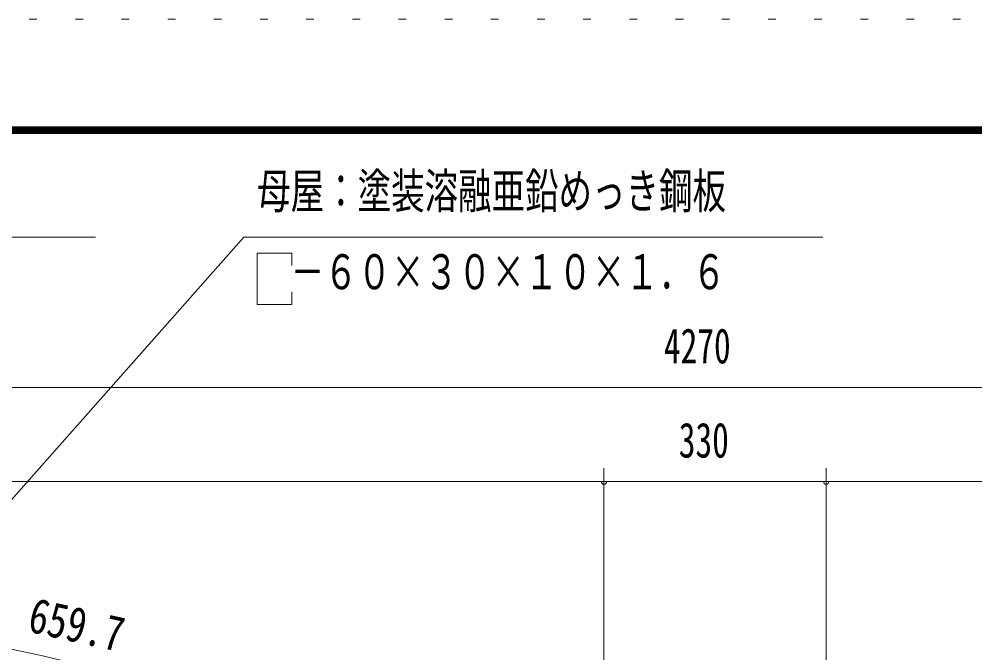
# Model space of a CAD drawing. Units: millimetres, scale not verified. Extents: x -31546 to 31551, y -14700 to 14700.
# Drawn here: x 17759 to 22726, y 11405 to 14700 of the extents above; entities that cross this region are included whole.
import ezdxf
from ezdxf.enums import TextEntityAlignment as Align

# ---------------------------------------------------------------- set-up
doc = ezdxf.new("R2010")
doc.units = ezdxf.units.MM
doc.header["$LTSCALE"] = 80
doc.linetypes.add('USER4', pattern=[3, 0.5, -2.5])
for name, color, linetype, lineweight in [('0-A_2-52DIM', 3, 'Continuous', 18), ('0-C_F-F1PAPER', 5, 'Continuous', 18), ('0-D_F-E_J_ADD', 5, 'USER4', 18)]:
    doc.layers.add(name, color=color, linetype=linetype, lineweight=lineweight)
doc.styles.add('ＭＳ ゴシック', font='')
doc.styles.get('ＭＳ ゴシック').set_extended_font_data('MS Gothic')

msp = doc.modelspace()

# ---------------------------------------------------------------- linework, layer by layer
at = {"layer": '0-A_2-52DIM'}
for p, q in [((18156.01, 13565.9), (14516.01, 13565.9)), ((18926.01, 13565.9), (16602.3, 10940.15)), ((21936.02, 13565.9), (18926.02, 13565.9)), ((18996.02, 13215.9), (18996.02, 13483.91)), ((19176.31, 13215.9), (19176.31, 13281.46)), ((18996.02, 13215.9), (19176.31, 13215.9)), ((28848.52, 12785.45), (13903.51, 12785.45)), ((20798.52, 9657.93), (20798.52, 12365.45)), ((21953.52, 9657.93), (21953.52, 12365.45)), ((13903.51, 12295.45), (28848.52, 12295.45)), ((20812.52, 12295.45), (20784.52, 12295.45)), ((21967.52, 12295.45), (21939.52, 12295.45))]:
    msp.add_line(p, q, dxfattribs=at)
msp.add_lwpolyline([(18996.02, 13483.91), (19176.31, 13483.91), (19176.31, 13418.38)], dxfattribs=at)
for centre, radius, start, end in [((20798.52, 12295.45), 14, 180, 0), ((21953.52, 12295.45), 14, 180, 0), ((13880.18, -6526.64), 18356.79, 73.69698, 81.07959)]:
    msp.add_arc(centre, radius, start, end, dxfattribs=at)
at = {"layer": '0-C_F-F1PAPER'}
for p, q in [((-9328.87, 14140), (30851.13, 14140)), ((-9325.37, 14136.5), (30847.63, 14136.5)), ((-9321.87, 14133), (30844.13, 14133)), ((-9318.37, 14129.5), (30840.63, 14129.5)), ((-9314.87, 14126), (30837.13, 14126)), ((-9311.37, 14122.5), (30833.63, 14122.5)), ((-9307.87, 14119), (30830.13, 14119)), ((-9304.37, 14115.5), (30826.63, 14115.5)), ((-9300.87, 14112), (30823.13, 14112)), ((-9297.37, 14108.5), (30819.63, 14108.5)), ((-9293.87, 14105), (30816.13, 14105))]:
    msp.add_line(p, q, dxfattribs=at)
at = {"layer": '0-D_F-E_J_ADD'}
msp.add_lwpolyline([(-10028.87, -14700), (-10028.87, 14700), (31551.13, 14700)], dxfattribs=at)

# ---------------------------------------------------------------- texts
at = {"layer": '0-A_2-52DIM', "color": 7, "style": 'ＭＳ ゴシック', "width": 0.7}
for s, p in [('母屋：塗装溶融亜鉛めっき鋼板', (18996.02, 13660.78)), ('\u3000－６０×３０×１０×１．６', (18996.02, 13240.77)), ('4270', (21109.95, 12855.45)), ('330', (21187.26, 12365.45))]:
    msp.add_text(s, height=182.3, dxfattribs=at).set_placement(p, align=Align.BOTTOM_LEFT)
at = {"layer": '0-A_2-52DIM', "color": 7, "style": 'ＭＳ ゴシック', "width": 0.8}
msp.add_text('659.7', height=182.3, rotation=347.388, dxfattribs=at).set_placement((17784.63, 11464.22), align=Align.BOTTOM_LEFT)

doc.saveas('drawing.dxf')
